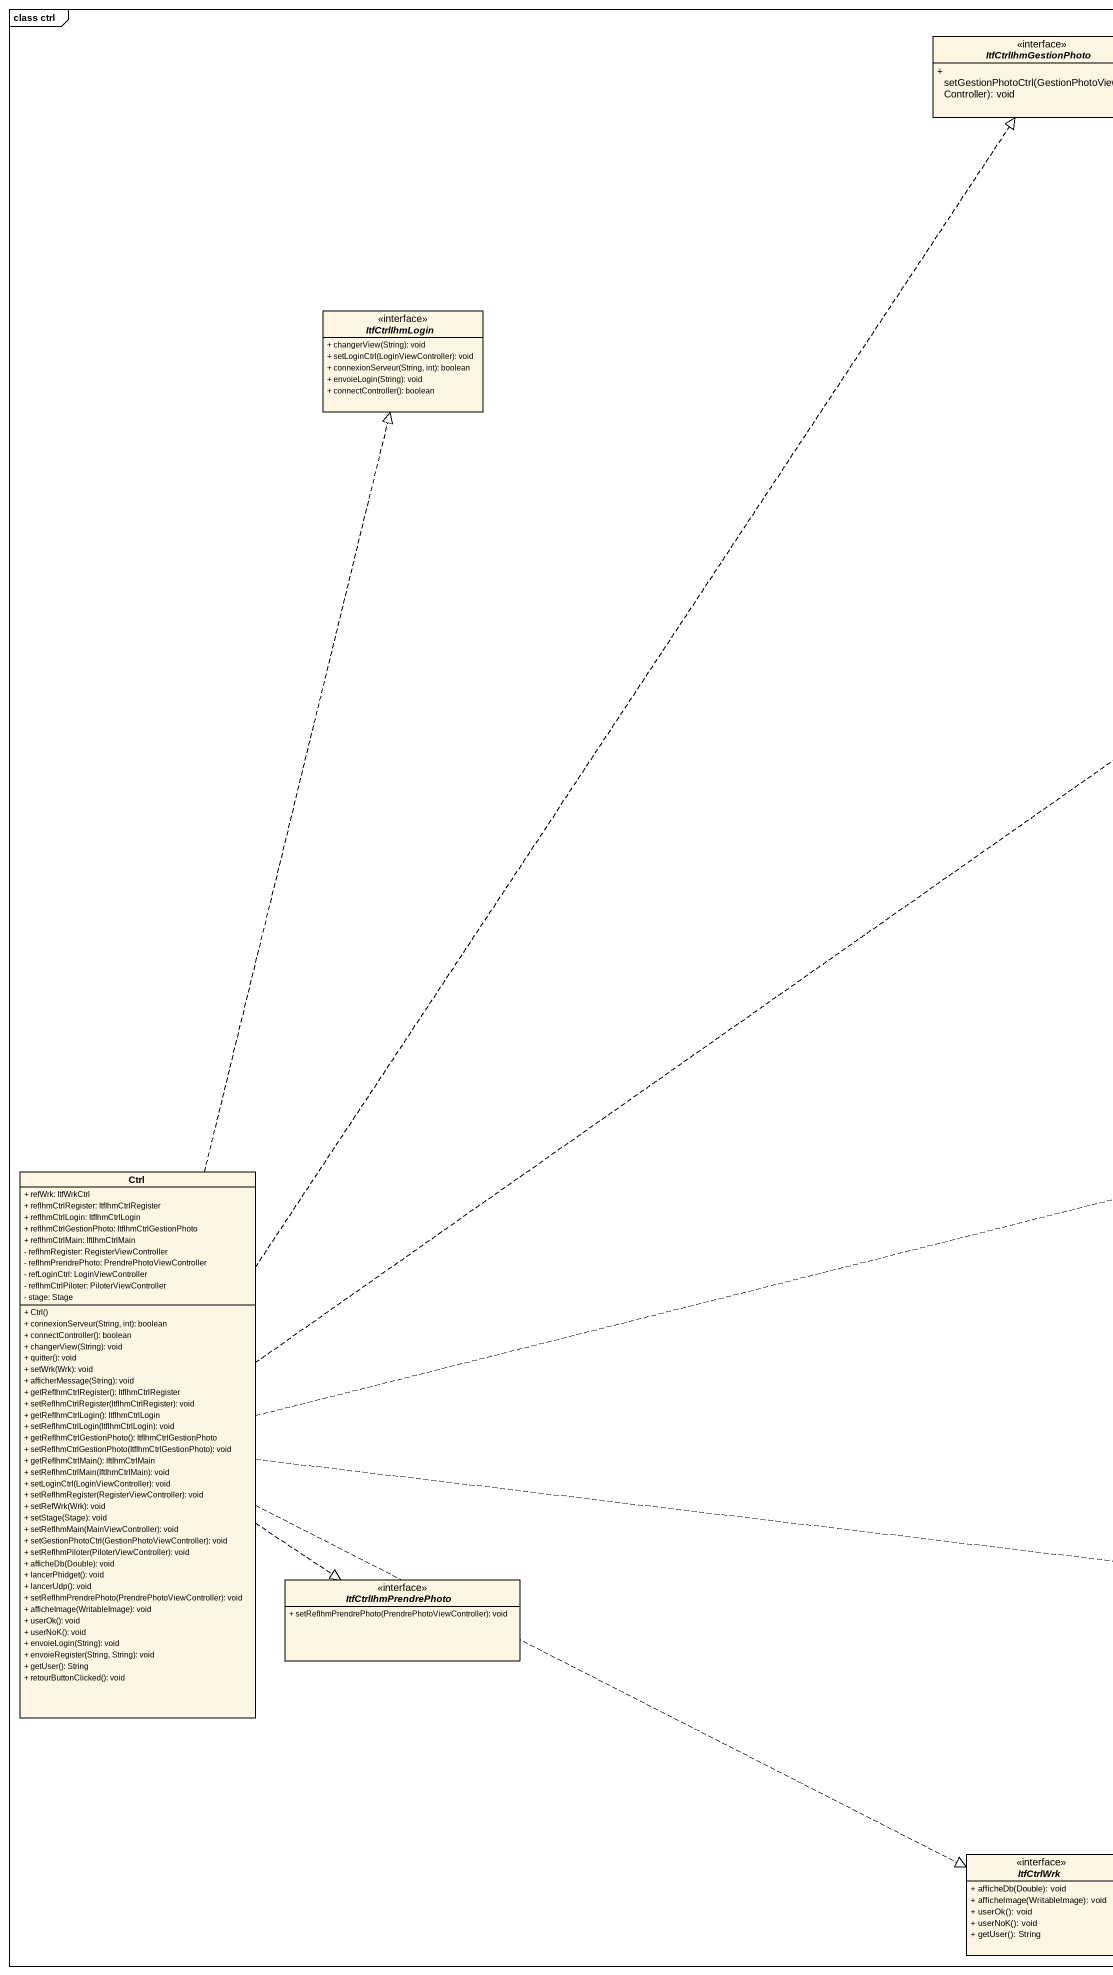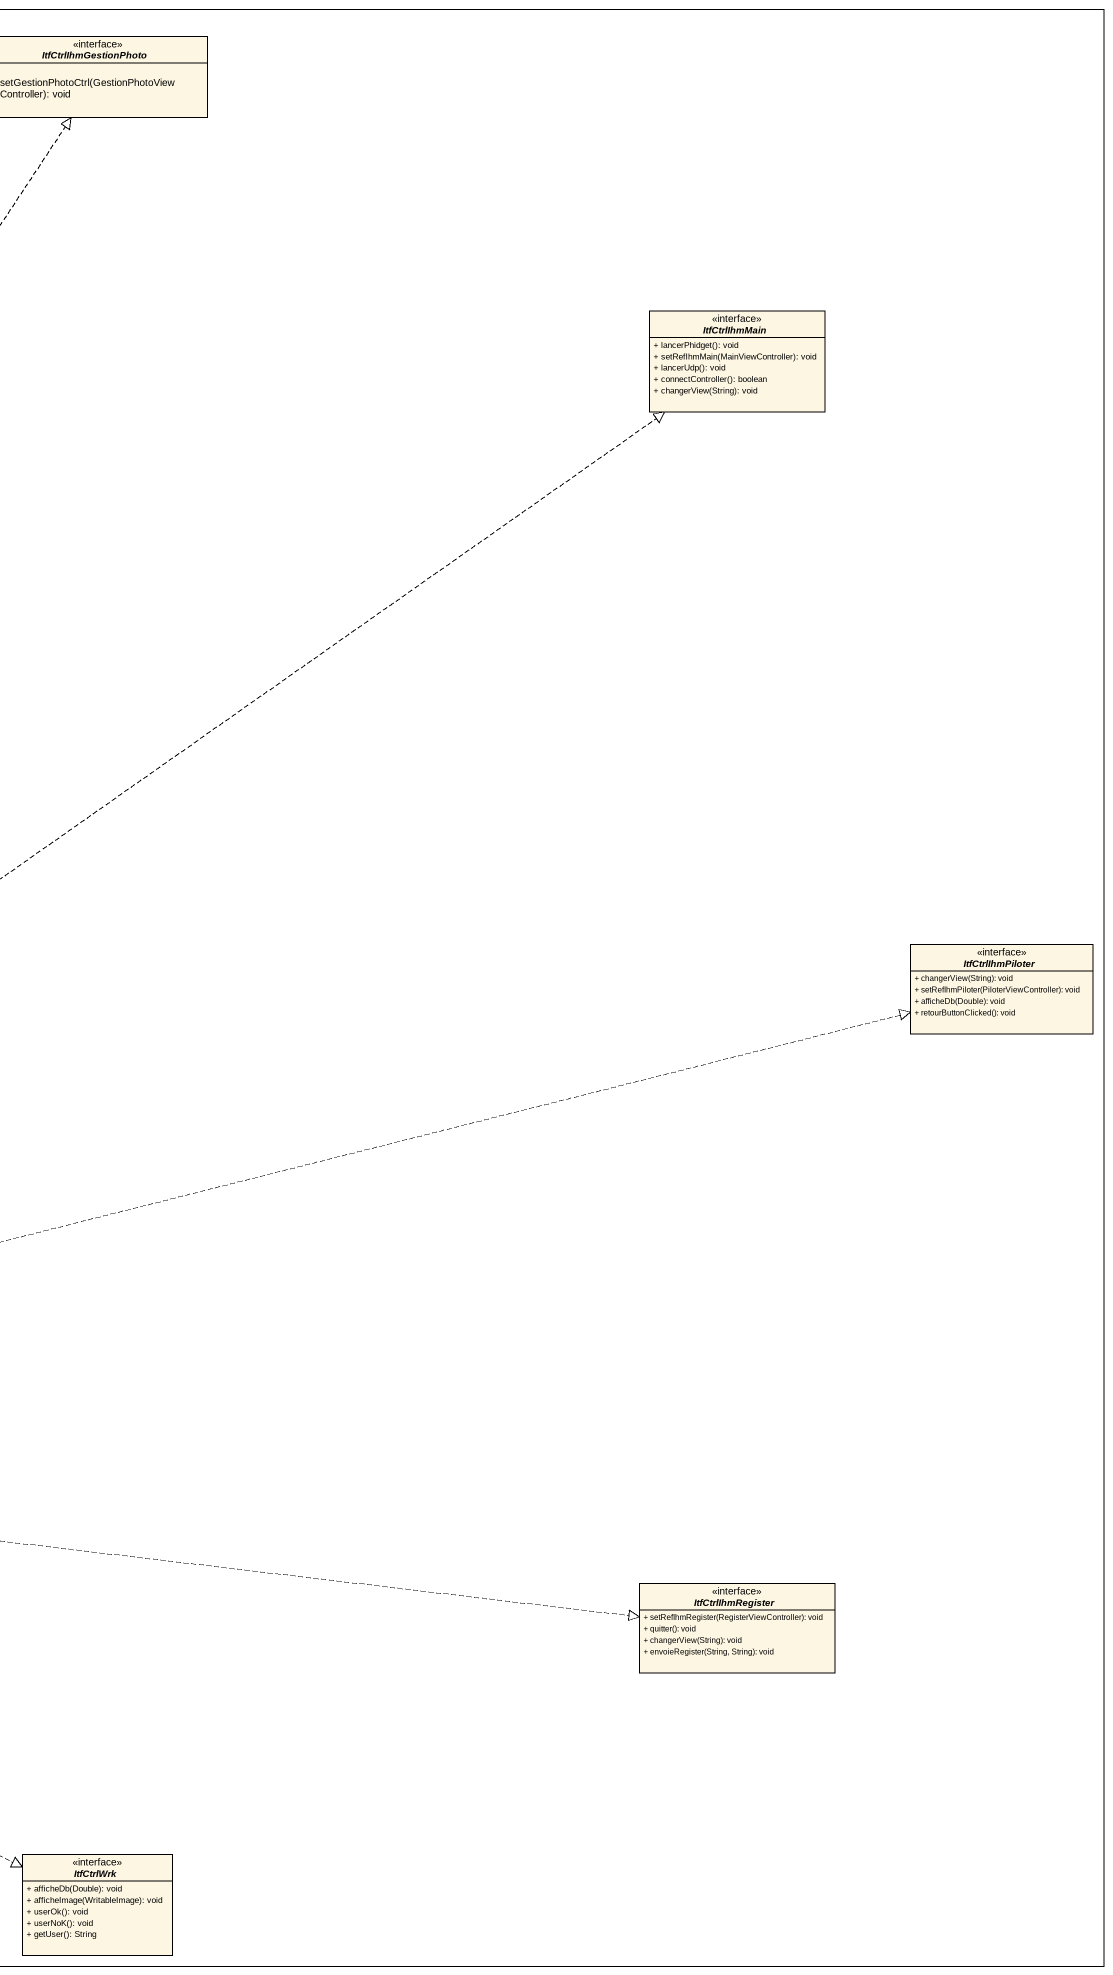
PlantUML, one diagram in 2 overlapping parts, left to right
@startuml
mainframe class ctrl
hide circle
hide empty members
skinparam classAttributeIconSize 0
interface ItfCtrlIhmGestionPhoto {
  + setGestionPhotoCtrl(GestionPhotoViewController): void
}
interface ItfCtrlIhmLogin {
  + changerView(String): void
  + setLoginCtrl(LoginViewController): void
  + connexionServeur(String, int): boolean
  + envoieLogin(String): void
  + connectController(): boolean
}
interface ItfCtrlIhmMain {
  + lancerPhidget(): void
  + setRefIhmMain(MainViewController): void
  + lancerUdp(): void
  + connectController(): boolean
  + changerView(String): void
}
interface ItfCtrlIhmPiloter {
  + changerView(String): void
  + setRefIhmPiloter(PiloterViewController): void
  + afficheDb(Double): void
  + retourButtonClicked(): void
}
class Ctrl {
  + refWrk: ItfWrkCtrl
  + refIhmCtrlRegister: ItfIhmCtrlRegister
  + refIhmCtrlLogin: ItfIhmCtrlLogin
  + refIhmCtrlGestionPhoto: ItfIhmCtrlGestionPhoto
  + refIhmCtrlMain: IftIhmCtrlMain
  - refIhmRegister: RegisterViewController
  - refIhmPrendrePhoto: PrendrePhotoViewController
  - refLoginCtrl: LoginViewController
  - refIhmCtrlPiloter: PiloterViewController
  - stage: Stage
  + Ctrl()
  + connexionServeur(String, int): boolean
  + connectController(): boolean
  + changerView(String): void
  + quitter(): void
  + setWrk(Wrk): void
  + afficherMessage(String): void
  + getRefIhmCtrlRegister(): ItfIhmCtrlRegister
  + setRefIhmCtrlRegister(ItfIhmCtrlRegister): void
  + getRefIhmCtrlLogin(): ItfIhmCtrlLogin
  + setRefIhmCtrlLogin(ItfIhmCtrlLogin): void
  + getRefIhmCtrlGestionPhoto(): ItfIhmCtrlGestionPhoto
  + setRefIhmCtrlGestionPhoto(ItfIhmCtrlGestionPhoto): void
  + getRefIhmCtrlMain(): IftIhmCtrlMain
  + setRefIhmCtrlMain(IftIhmCtrlMain): void
  + setLoginCtrl(LoginViewController): void
  + setRefIhmRegister(RegisterViewController): void
  + setRefWrk(Wrk): void
  + setStage(Stage): void
  + setRefIhmMain(MainViewController): void
  + setGestionPhotoCtrl(GestionPhotoViewController): void
  + setRefIhmPiloter(PiloterViewController): void
  + afficheDb(Double): void
  + lancerPhidget(): void
  + lancerUdp(): void
  + setRefIhmPrendrePhoto(PrendrePhotoViewController): void
  + afficheImage(WritableImage): void
  + userOk(): void
  + userNoK(): void
  + envoieLogin(String): void
  + envoieRegister(String, String): void
  + getUser(): String
  + retourButtonClicked(): void
}
interface ItfCtrlIhmPrendrePhoto {
  + setRefIhmPrendrePhoto(PrendrePhotoViewController): void
}
interface ItfCtrlIhmRegister {
  + setRefIhmRegister(RegisterViewController): void
  + quitter(): void
  + changerView(String): void
  + envoieRegister(String, String): void
}
interface ItfCtrlWrk {
  + afficheDb(Double): void
  + afficheImage(WritableImage): void
  + userOk(): void
  + userNoK(): void
  + getUser(): String
}
Ctrl .up.|> ItfCtrlIhmGestionPhoto
Ctrl .up.|> ItfCtrlIhmLogin
Ctrl .up.|> ItfCtrlIhmMain
Ctrl .right.|> ItfCtrlIhmPiloter
Ctrl ..|> ItfCtrlIhmPrendrePhoto
Ctrl .right.|> ItfCtrlIhmRegister
Ctrl .right.|> ItfCtrlWrk
@enduml
